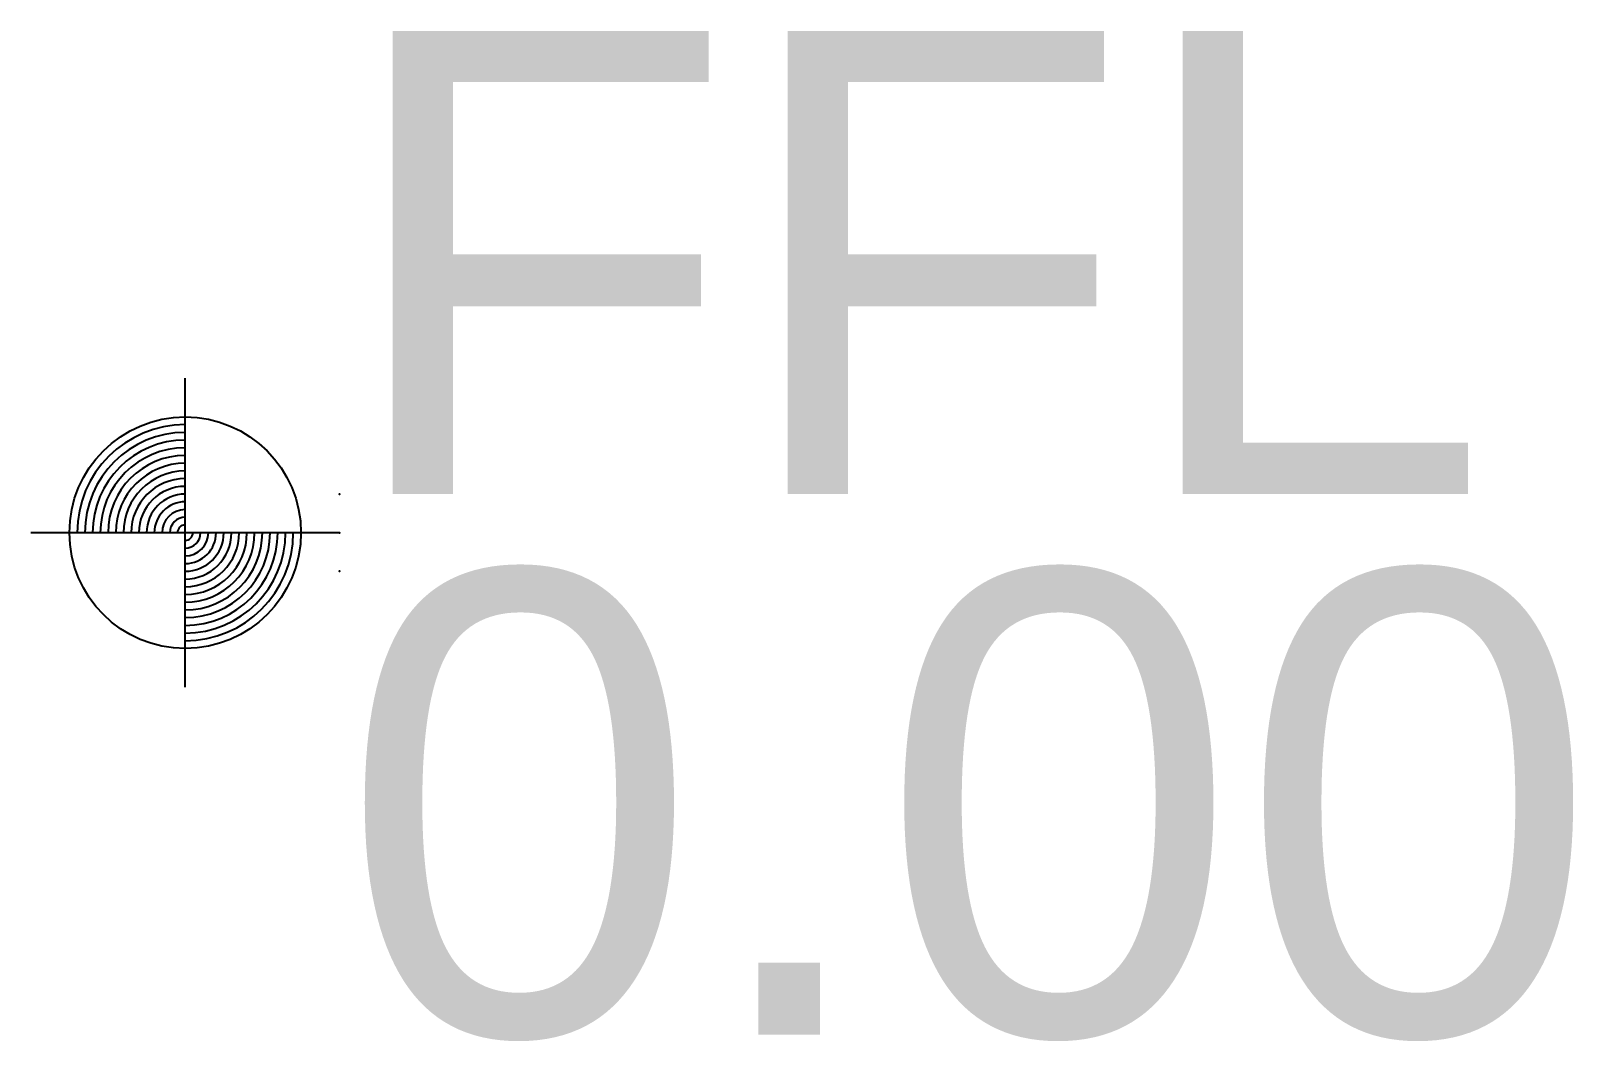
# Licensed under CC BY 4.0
# Model space of a CAD drawing. Header units: millimetres. Extents: x -1 to 8.99, y -3.29 to 3.25.
import ezdxf
from ezdxf.enums import TextEntityAlignment as Align

# ---------------------------------------------------------------- set-up
doc = ezdxf.new("R2010")
doc.units = ezdxf.units.MM
doc.styles.add('Annotative', font='arial.ttf')

# ---------------------------------------------------------------- blocks, each defined once
blk = doc.blocks.new('*U10')
at = {"color": 0}
for p, q in [((0, -1), (0, 1)), ((1, 0), (-1, 0))]:
    blk.add_line(p, q, dxfattribs=at)
blk.add_circle((0, 0), 0.75, dxfattribs=at)
for radius, start, end in [(0.7, 90, 180), (0.65, 90, 180), (0.6, 90, 180), (0.55, 90, 180), (0.5, 90, 180), (0.45, 90, 180), (0.4, 90, 180), (0.35, 90, 180), (0.3, 90, 180), (0.3, 90, 180), (0.25, 90, 180), (0.2, 90, 180), (0.15, 90, 180), (0.1, 90, 180), (0.05, 90, 180), (0.05, 270, 0), (0.1, 270, 0), (0.15, 270, 0), (0.2, 270, 0), (0.25, 270, 0), (0.3, 270, 0), (0.3, 270, 0), (0.35, 270, 0), (0.4, 270, 0), (0.45, 270, 0), (0.5, 270, 0), (0.55, 270, 0), (0.6, 270, 0), (0.65, 270, 0), (0.7, 270, 0)]:
    blk.add_arc((0, 0), radius, start, end, dxfattribs=at)
for p in [(1, 0.25), (1, 0), (1, -0.25)]:
    blk.add_point(p, dxfattribs=at)
at = {"color": 0, "style": 'Annotative'}
for tag, p in [('LEVEL_TYPE', (1, 1.75)), ('LEVEL', (1, -1.75))]:
    blk.add_attdef(tag, text='', height=3, dxfattribs=at).set_placement(p, align=Align.MIDDLE_LEFT)

msp = doc.modelspace()

# ---------------------------------------------------------------- block references
msp.add_blockref('*U10', (0, 0)).add_auto_attribs({'LEVEL_TYPE': 'FFL', 'LEVEL': '0.00'})

doc.saveas('drawing.dxf')
